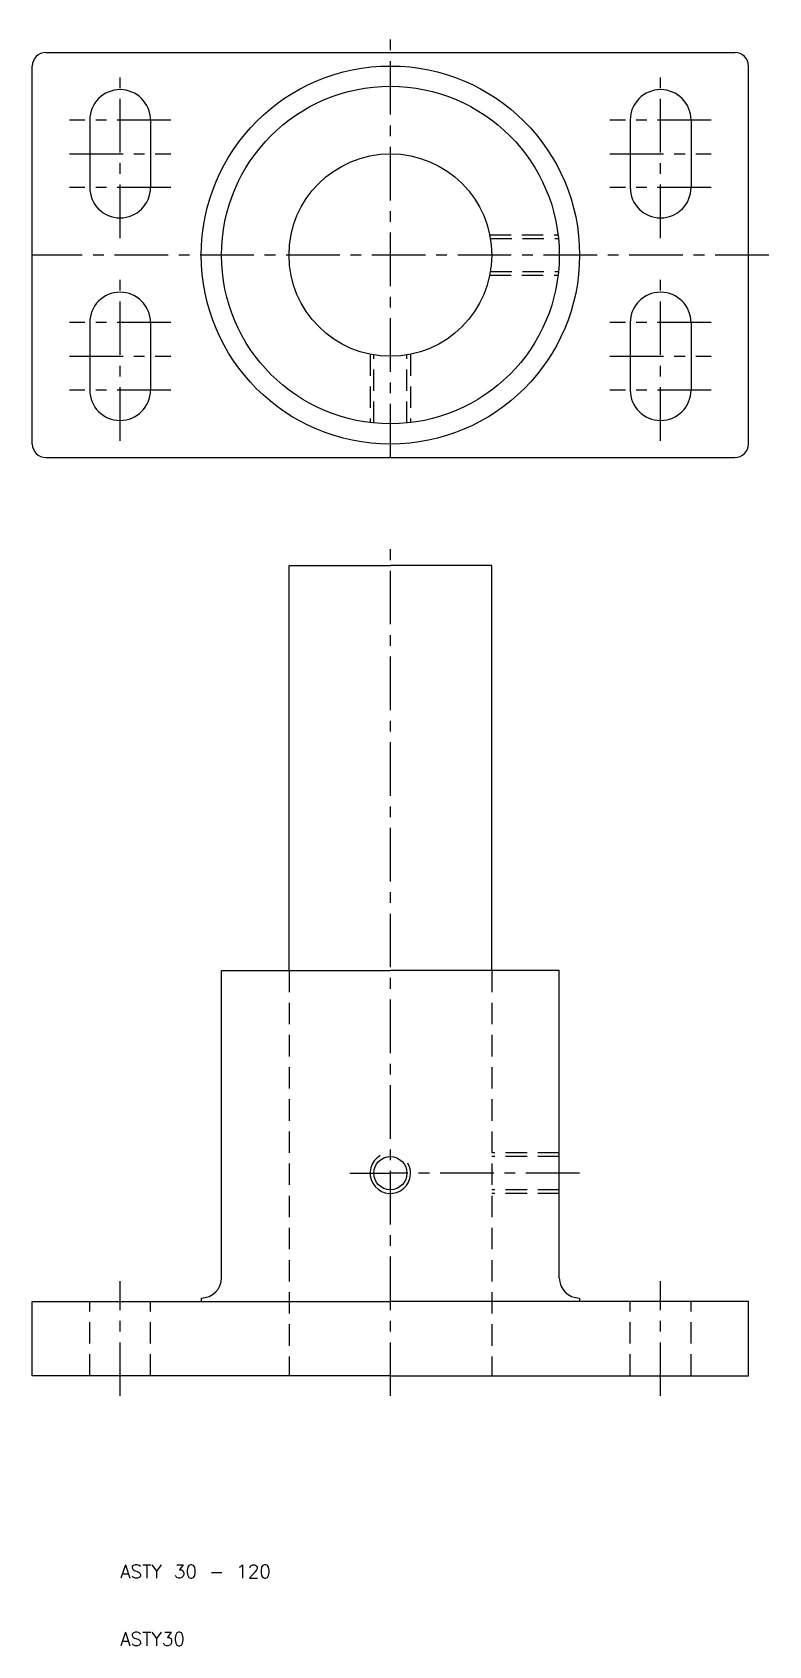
# Model space of a CAD drawing. Extents: x -3 to 106, y 10 to 249.
import ezdxf

# ---------------------------------------------------------------- set-up
doc = ezdxf.new("R2010")
doc.units = 0
doc.header["$LTSCALE"] = 0.25
doc.linetypes.add('CENTER', pattern=[50.8, 31.75, -6.35, 6.35, -6.35])
doc.linetypes.add('DASHED', pattern=[19.05, 12.7, -6.35])
doc.layers.get('0').update_dxf_attribs({"linetype": 'CONTINUOUS'})
doc.layers.add('CENTER', color=1, linetype='CENTER')
doc.styles.get("Standard").update_dxf_attribs({"font": 'txt.shx', "bigfont": 'extfont.shx'})

msp = doc.modelspace()

# ---------------------------------------------------------------- linework, layer by layer
for p, q in [((-3, 188), (-3, 244)), ((-1, 246), (101, 246)), ((103, 188), (103, 244)), ((5.5, 236), (5.5, 226)), ((14.5, 236), (14.5, 226)), ((85.5, 236), (85.5, 226)), ((94.5, 236), (94.5, 226)), ((5.5, 206), (5.5, 196)), ((14.5, 206), (14.5, 196)), ((85.5, 206), (85.5, 196)), ((94.5, 206), (94.5, 196)), ((-1, 186), (101, 186)), ((35, 110), (35, 170)), ((35, 170), (50, 170)), ((65, 170), (50, 170)), ((65, 110), (65, 170)), ((25, 64.5), (25, 110)), ((25, 110), (35, 110)), ((35, 110), (50, 110)), ((65, 110), (50, 110)), ((75, 110), (65, 110)), ((75, 64.5), (75, 110)), ((-3, 50), (-3, 61)), ((-3, 61), (25, 61)), ((22, 61.5), (22, 61)), ((25, 61), (50, 61)), ((75, 61), (50, 61)), ((103, 61), (75, 61)), ((78, 61.5), (78, 61)), ((103, 50), (103, 61)), ((50, 50), (-3, 50)), ((50, 50), (103, 50))]:
    msp.add_line(p, q)
at = {"color": 3, "linetype": 'DASHED'}
for p, q in [((64.696938, 219), (74.819347, 219)), ((64.797071, 218.459), (74.878772, 218.459)), ((64.696938, 213), (74.819347, 213)), ((64.797071, 213.541), (74.878772, 213.541)), ((47, 201.303062), (47, 191.180653)), ((47.541, 191.121228), (47.541, 201.202929)), ((52.459, 191.121228), (52.459, 201.202929)), ((53, 201.303062), (53, 191.180653)), ((35, 110), (35, 50)), ((65, 110), (65, 50)), ((75, 83), (65, 83)), ((75, 82.459), (65, 82.459)), ((75, 77.541), (65, 77.541)), ((75, 77), (65, 77)), ((5.5, 50), (5.5, 61)), ((14.5, 50), (14.5, 61)), ((85.5, 50), (85.5, 61)), ((94.5, 50), (94.5, 61))]:
    msp.add_line(p, q, dxfattribs=at)
for centre, radius in [((50, 216), 28), ((50, 216), 25), ((50, 216), 15), ((50, 80), 2.459)]:
    msp.add_circle(centre, radius)
for centre, radius, start, end in [((-1, 244), 2, 90, 180), ((101, 244), 2, 0, 90), ((10, 236), 4.5, 0, 180), ((90, 236), 4.5, 0, 180), ((10, 226), 4.5, 180, 0), ((90, 226), 4.5, 180, 0), ((10, 206), 4.5, 0, 180), ((90, 206), 4.5, 0, 180), ((10, 196), 4.5, 180, 0), ((90, 196), 4.5, 180, 0), ((-1, 188), 2, 180, 270), ((101, 188), 2, 270, 0), ((22, 64.5), 3, 270, 0), ((78, 64.5), 3, 180, 270)]:
    msp.add_arc(centre, radius, start, end)
at = {"color": 3}
msp.add_arc((50, 80), 3, 120, 30, dxfattribs=at)
at = {"layer": 'CENTER', "color": 1, "linetype": 'CENTER'}
for p, q in [((50, 186), (50, 249)), ((10, 218.5), (10, 243.5)), ((90, 218.5), (90, 243.5)), ((17.5, 236), (2.5, 236)), ((97.5, 236), (82.5, 236)), ((2.5, 231), (17.5, 231)), ((82.5, 231), (97.5, 231)), ((17.5, 226), (2.5, 226)), ((97.5, 226), (82.5, 226)), ((106, 216), (-3, 216)), ((10, 188.5), (10, 213.5)), ((90, 188.5), (90, 213.5)), ((17.5, 206), (2.5, 206)), ((97.5, 206), (82.5, 206)), ((2.5, 201), (17.5, 201)), ((82.5, 201), (97.5, 201)), ((17.5, 196), (2.5, 196)), ((97.5, 196), (82.5, 196)), ((50, 47), (50, 173)), ((44, 80), (50, 80)), ((78, 80), (50, 80)), ((10, 47), (10, 64)), ((90, 47), (90, 64))]:
    msp.add_line(p, q, dxfattribs=at)

# ---------------------------------------------------------------- texts
for s, p in [('ASTY 30 - 120', (10, 20)), ('ASTY30', (10, 10))]:
    msp.add_text(s, height=2).set_placement(p)

doc.saveas('drawing.dxf')
